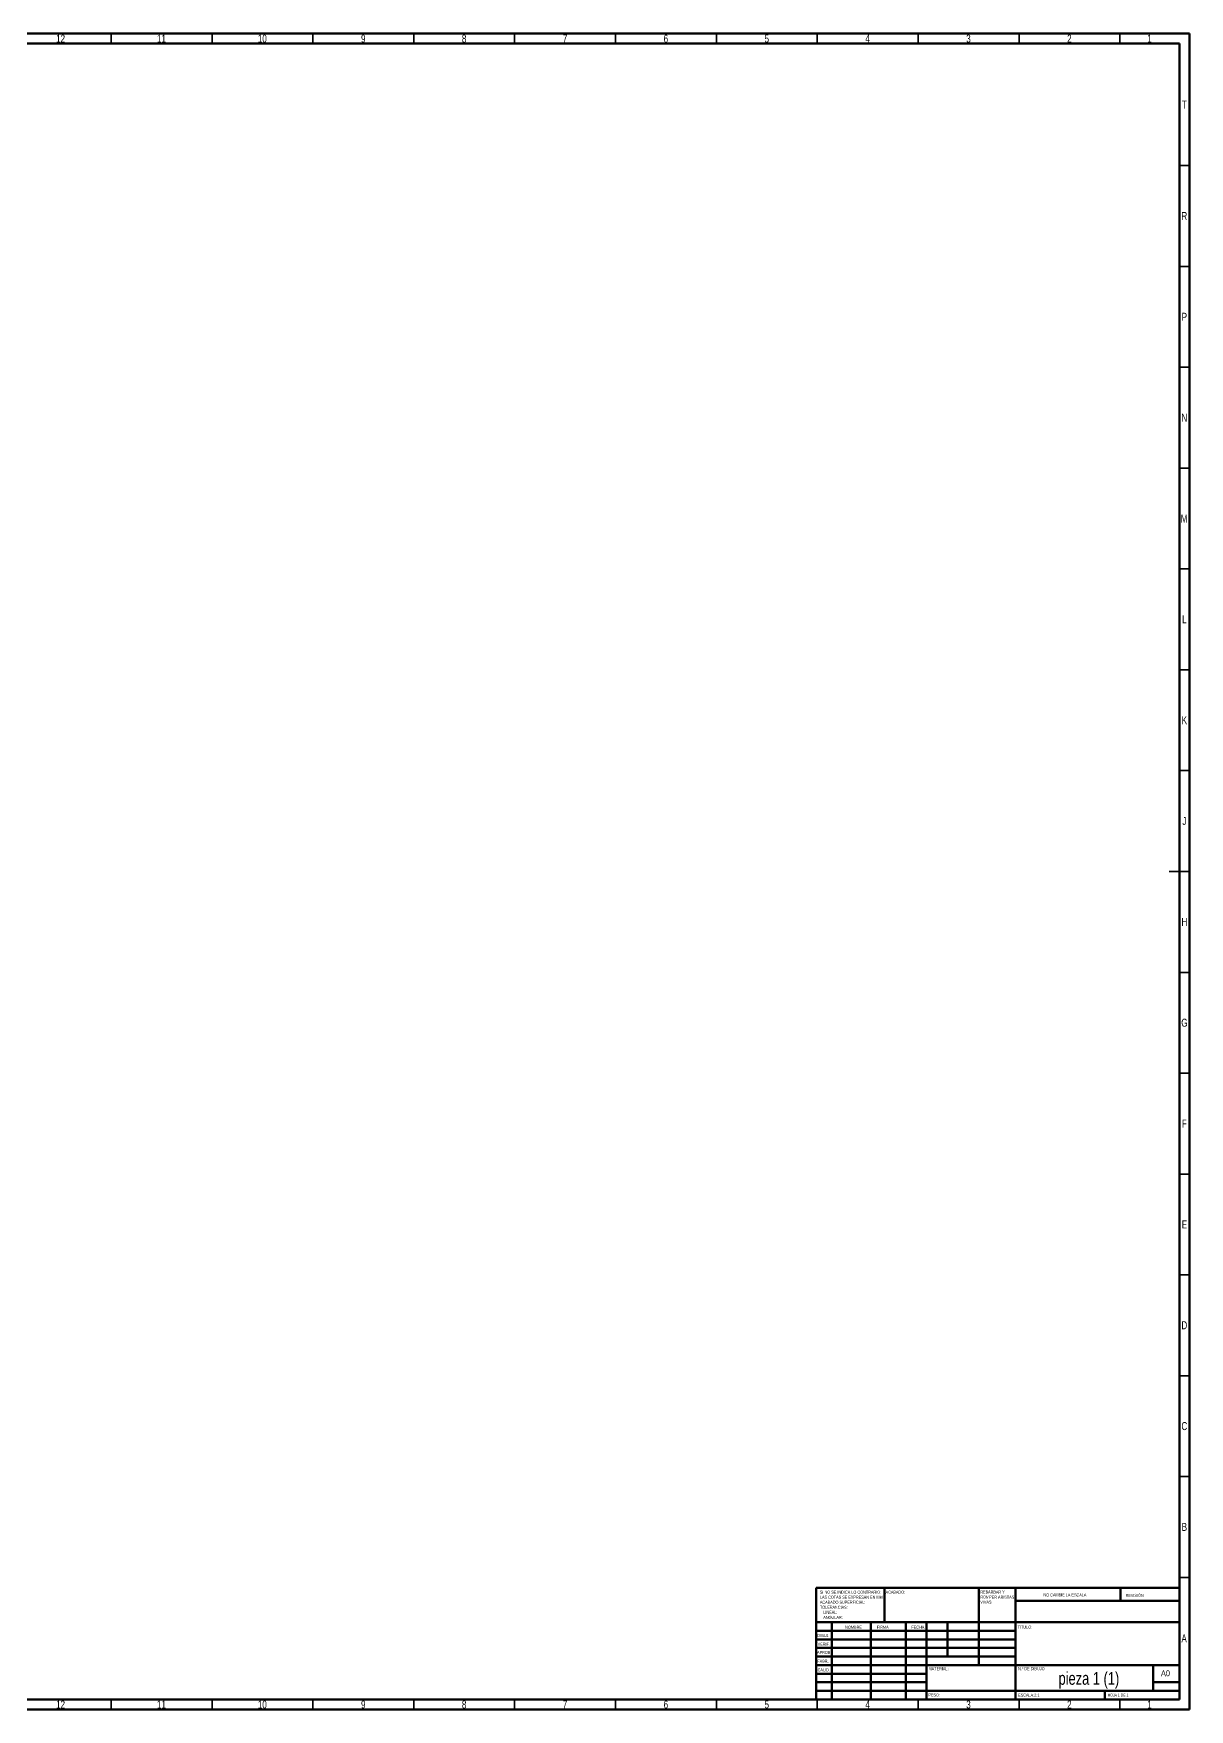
# Model space of a CAD drawing. Header units: millimetres. Extents: x 15 to 1184, y 5 to 836.
# Drawn here: x 611 to 1184, y 5 to 836 of the extents above; entities that cross this region are included whole.
import ezdxf

# ---------------------------------------------------------------- set-up
doc = ezdxf.new("R2010")
doc.units = ezdxf.units.MM
doc.styles.add('SLDTEXTSTYLE0', font='TXT', dxfattribs={"width": 0.75})
doc.styles.add('SLDTEXTSTYLE1', font='TXT', dxfattribs={"width": 0.681818})

# ---------------------------------------------------------------- blocks, each defined once
blk = doc.blocks.new('SW_NOTE_0')
at = {"color": 0, "linetype": 'Continuous', "lineweight": 0, "char_height": 1.5, "attachment_point": 1, "style": 'SLDTEXTSTYLE0'}
for s, insert in [('SI NO SE INDICA LO CONTRARIO:', (0, 1.93)), ('ACABADO SUPERFICIAL:', (0, -3.07)), ('TOLERANCIAS:', (0, -5.57)), ('LAS COTAS SE EXPRESAN EN MM', (0, -0.57)), ('LINEAL:', (1.69, -8.07)), ('ANGULAR:', (1.69, -10.57))]:
    blk.add_mtext(s, dxfattribs=dict(at, insert=insert))
blk = doc.blocks.new('SW_NOTE_0_1')
at = {"color": 0, "linetype": 'Continuous', "lineweight": 0, "char_height": 1.5, "attachment_point": 1, "style": 'SLDTEXTSTYLE0'}
for s, insert in [('REBARBAR Y', (0, 1.93)), ('VIVAS', (0, -3.07)), ('ROMPER ARISTAS', (0, -0.57))]:
    blk.add_mtext(s, dxfattribs=dict(at, insert=insert))

msp = doc.modelspace()

# ---------------------------------------------------------------- linework, layer by layer
at = {"color": 7, "linetype": 'Continuous', "lineweight": 70}
for p, q in [((15, 836), (1184, 836)), ((20, 831), (1179, 831)), ((1179, 831), (1179, 10)), ((1184, 836), (1184, 5)), ((1179, 10), (20, 10)), ((1184, 5), (15, 5))]:
    msp.add_line(p, q, dxfattribs=at)
at = {"color": 7, "linetype": 'Continuous', "lineweight": 35}
for p, q in [((649.5, 831), (649.5, 836)), ((699.5, 831), (699.5, 836)), ((749.5, 831), (749.5, 836)), ((799.5, 831), (799.5, 836)), ((849.5, 831), (849.5, 836)), ((899.5, 831), (899.5, 836)), ((949.5, 831), (949.5, 836)), ((999.5, 831), (999.5, 836)), ((1049.5, 831), (1049.5, 836)), ((1099.5, 831), (1099.5, 836)), ((1149.5, 831), (1149.5, 836)), ((1179, 770.5), (1184, 770.5)), ((1179, 720.5), (1184, 720.5)), ((1179, 670.5), (1184, 670.5)), ((1179, 620.5), (1184, 620.5)), ((1179, 570.5), (1184, 570.5)), ((1179, 520.5), (1184, 520.5)), ((1179, 470.5), (1184, 470.5)), ((1184, 420.5), (1174, 420.5)), ((1179, 420.5), (1184, 420.5)), ((1179, 370.5), (1184, 370.5)), ((1179, 320.5), (1184, 320.5)), ((1179, 270.5), (1184, 270.5)), ((1179, 220.5), (1184, 220.5)), ((1179, 170.5), (1184, 170.5)), ((1179, 120.5), (1184, 120.5)), ((1179, 70.5), (1184, 70.5)), ((649.5, 10), (649.5, 5)), ((699.5, 10), (699.5, 5)), ((749.5, 10), (749.5, 5)), ((799.5, 10), (799.5, 5)), ((849.5, 10), (849.5, 5)), ((899.5, 10), (899.5, 5)), ((949.5, 10), (949.5, 5)), ((999.5, 10), (999.5, 5)), ((1049.5, 10), (1049.5, 5)), ((1099.5, 10), (1099.5, 5)), ((1149.5, 10), (1149.5, 5))]:
    msp.add_line(p, q, dxfattribs=at)
at = {"color": 7, "linetype": 'Continuous', "lineweight": 50}
for p, q in [((999, 65.25), (1179, 65.25)), ((999, 65.25), (999, 10)), ((1032.8, 48.25), (1032.8, 65.25)), ((1079.6, 65.25), (1079.6, 27)), ((1097.8, 65.25), (1097.8, 10)), ((1179, 58.88), (1097.8, 58.88)), ((1149.8, 58.88), (1149.8, 65.25)), ((1179, 48.25), (999, 48.25)), ((1097.8, 44), (999, 44)), ((1006.8, 48.25), (1006.8, 10)), ((1025.99, 48.25), (1025.99, 10)), ((1043.4, 48.25), (1043.4, 10)), ((1053.6, 10), (1053.6, 48.25)), ((1064, 31.25), (1064, 48.25)), ((1097.8, 39.75), (999, 39.75)), ((1097.8, 35.5), (999, 35.5)), ((1097.8, 31.25), (999, 31.25)), ((1053.6, 27), (999, 27)), ((1053.6, 27), (1179, 27)), ((1166, 14.25), (1166, 27)), ((1053.6, 22.75), (999, 22.75)), ((1053.6, 18.5), (999, 18.5)), ((1179, 18.5), (1166, 18.5)), ((999, 14.25), (1179, 14.25)), ((1142, 10), (1142, 14.25))]:
    msp.add_line(p, q, dxfattribs=at)

# ---------------------------------------------------------------- block references
at = {"color": 7, "linetype": 'Continuous', "lineweight": 0}
for name, p in [('SW_NOTE_0', (1000.8, 61.99)), ('SW_NOTE_0_1', (1080.31, 62.07))]:
    msp.add_blockref(name, p, dxfattribs=at)

# ---------------------------------------------------------------- texts
for s, insert, char_height, attachment_point, style in [('12', (624.42, 835.46), 3.969, 2, 'SLDTEXTSTYLE0'), ('11', (674.42, 835.46), 3.969, 2, 'SLDTEXTSTYLE0'), ('10', (724.42, 835.46), 3.969, 2, 'SLDTEXTSTYLE0'), ('9', (774.46, 835.46), 3.97, 2, 'SLDTEXTSTYLE0'), ('8', (824.46, 835.46), 3.97, 2, 'SLDTEXTSTYLE0'), ('7', (874.46, 835.46), 3.97, 2, 'SLDTEXTSTYLE0'), ('6', (924.46, 835.46), 3.97, 2, 'SLDTEXTSTYLE0'), ('5', (974.46, 835.46), 3.97, 2, 'SLDTEXTSTYLE0'), ('4', (1024.46, 835.46), 3.97, 2, 'SLDTEXTSTYLE0'), ('3', (1074.46, 835.46), 3.97, 2, 'SLDTEXTSTYLE0'), ('2', (1124.46, 835.46), 3.97, 2, 'SLDTEXTSTYLE0'), ('1', (1164.21, 835.46), 3.97, 2, 'SLDTEXTSTYLE0'), ('T', (1181.49, 802.76), 3.97, 2, 'SLDTEXTSTYLE0'), ('R', (1181.44, 747.51), 3.97, 2, 'SLDTEXTSTYLE0'), ('P', (1181.48, 697.51), 3.97, 2, 'SLDTEXTSTYLE0'), ('N', (1181.46, 647.51), 3.97, 2, 'SLDTEXTSTYLE0'), ('M', (1181.36, 597.51), 3.97, 2, 'SLDTEXTSTYLE0'), ('L', (1181.45, 547.51), 3.97, 2, 'SLDTEXTSTYLE0'), ('K', (1181.49, 497.51), 3.97, 2, 'SLDTEXTSTYLE0'), ('J', (1181.47, 447.51), 3.97, 2, 'SLDTEXTSTYLE0'), ('H', (1181.49, 397.51), 3.97, 2, 'SLDTEXTSTYLE0'), ('G', (1181.49, 347.51), 3.97, 2, 'SLDTEXTSTYLE0'), ('F', (1181.46, 297.51), 3.97, 2, 'SLDTEXTSTYLE0'), ('E', (1181.51, 247.51), 3.97, 2, 'SLDTEXTSTYLE0'), ('D', (1181.45, 197.51), 3.97, 2, 'SLDTEXTSTYLE0'), ('C', (1181.46, 147.51), 3.97, 2, 'SLDTEXTSTYLE0'), ('B', (1181.47, 97.51), 3.97, 2, 'SLDTEXTSTYLE0'), ('ACABADO:', (1033.37, 63.92), 1.5, 1, 'SLDTEXTSTYLE0'), ('NO CAMBIE LA ESCALA', (1111.61, 62.53), 1.5, 1, 'SLDTEXTSTYLE0'), ('REVISIÓN', (1152.33, 62.33), 1.5, 1, 'SLDTEXTSTYLE0'), ('DIBUJ.', (999.59, 42.43), 1.5, 1, 'SLDTEXTSTYLE0'), ('NOMBRE', (1013.32, 46.5), 1.5, 1, 'SLDTEXTSTYLE0'), ('FIRMA', (1029.03, 46.56), 1.5, 1, 'SLDTEXTSTYLE0'), ('FECHA', (1046.21, 46.58), 1.5, 1, 'SLDTEXTSTYLE0'), ('TÍTULO:', (1098.86, 46.58), 1.5, 1, 'SLDTEXTSTYLE0'), ('A', (1181.34, 42.26), 3.97, 2, 'SLDTEXTSTYLE0'), ('APROB.', (999.4, 34.06), 1.5, 1, 'SLDTEXTSTYLE0'), ('VERIF.', (999.7, 38.15), 1.5, 1, 'SLDTEXTSTYLE0'), ('FABR.', (999.54, 29.73), 1.5, 1, 'SLDTEXTSTYLE0'), ('CALID.', (999.67, 25.35), 1.5, 1, 'SLDTEXTSTYLE0'), ('MATERIAL:', (1054.65, 25.99), 1.5, 1, 'SLDTEXTSTYLE0'), ('N.º DE DIBUJO', (1099.07, 25.99), 1.5, 1, 'SLDTEXTSTYLE0'), ('pieza 1 (1)', (1134.15, 23.61), 6.35, 2, 'SLDTEXTSTYLE0'), ('A0', (1169.87, 24.41), 2.91, 1, 'SLDTEXTSTYLE0'), ('12', (624.42, 9.46), 3.969, 2, 'SLDTEXTSTYLE0'), ('11', (674.42, 9.46), 3.969, 2, 'SLDTEXTSTYLE0'), ('10', (724.42, 9.46), 3.969, 2, 'SLDTEXTSTYLE0'), ('9', (774.46, 9.46), 3.97, 2, 'SLDTEXTSTYLE0'), ('8', (824.46, 9.46), 3.97, 2, 'SLDTEXTSTYLE0'), ('7', (874.46, 9.46), 3.97, 2, 'SLDTEXTSTYLE0'), ('6', (924.46, 9.46), 3.97, 2, 'SLDTEXTSTYLE0'), ('5', (974.46, 9.46), 3.97, 2, 'SLDTEXTSTYLE0'), ('4', (1024.46, 9.46), 3.97, 2, 'SLDTEXTSTYLE0'), ('PESO:', (1054.62, 12.95), 1.499, 1, 'SLDTEXTSTYLE0'), ('3', (1074.46, 9.46), 3.97, 2, 'SLDTEXTSTYLE0'), ('ESCALA:2:1', (1099.07, 12.9), 1.5, 1, 'SLDTEXTSTYLE0'), ('2', (1124.46, 9.46), 3.97, 2, 'SLDTEXTSTYLE0'), ('HOJA 1 DE 1', (1143.48, 12.9), 1.5, 1, 'SLDTEXTSTYLE1'), ('1', (1164.21, 9.46), 3.97, 2, 'SLDTEXTSTYLE0')]:
    msp.add_mtext(s, dxfattribs=dict(at, insert=insert, char_height=char_height, attachment_point=attachment_point, style=style))

doc.saveas('drawing.dxf')
